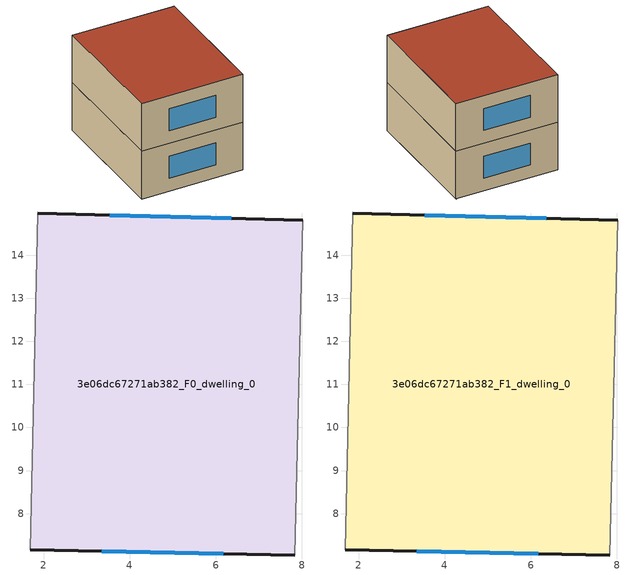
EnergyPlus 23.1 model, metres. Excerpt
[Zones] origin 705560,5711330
3e06dc67271ab382_F0_dwelling_0
 floor ground (EU_floor_Construction): 8.03,14.81 7.83,7.04 1.69,7.16 1.87,14.98 z0
 wall outside (EU_wall_Construction): 8.03,14.81 1.87,14.98 / 1.69,7.16 7.83,7.04 z0:3
 wall adiabatic (EU_wall_Construction): 7.83,7.04 8.03,14.81 / 1.87,14.98 1.69,7.16 z0:3
 window (EU_Window_Construction): 6.36,14.85 3.53,14.93 / 3.35,7.12 6.17,7.07 z0.81:2.19
3e06dc67271ab382_F1_dwelling_0
 floor to 3e06dc67271ab382_F0_dwelling_0 (EU_floor_Construction): 8.02,14.81 7.83,7.04 1.69,7.16 1.87,14.98 z3
 wall outside (EU_wall_Construction): 8.03,14.81 1.87,14.98 / 1.69,7.16 7.83,7.04 z3:6
 wall adiabatic (EU_wall_Construction): 7.83,7.04 8.03,14.81 / 1.87,14.98 1.69,7.16 z3:6
 window (EU_Window_Construction): 6.36,14.85 3.53,14.93 / 3.35,7.12 6.17,7.07 z3.81:5.19
 roof outside (EU_roof_Construction): 7.83,7.04 8.03,14.81 1.87,14.98 1.69,7.16 z6
shading: 7.83,7.04 8.03,14.83 z0:6
[Building]
EU S2 Campaign: North Axis=0; Terrain=City; Solar Distribution=FullExterior
[Site:Location]
London: Latitude=51.5; Longitude=-0.5; Time Zone=0; Elevation=25
[SizingPeriod:WeatherFileDays]
AnnualSizingPeriod: Begin Month=1; Begin Day of Month=1; End Month=12; End Day of Month=31; Day of Week for Start Day=Monday; Use Weather File Daylight Saving Period=No; Use Weather File Rain and Snow Indicators=No
[MATERIAL]
EU_InternalMass_Material: Roughness=MediumRough; Thickness=0.1; Conductivity=1; Density=1800; Specific Heat=900; Thermal Absorptance=0.9; Solar Absorptance=0.7; Visible Absorptance=0.7
[MATERIAL:NOMASS] Roughness=MediumRough; Thermal Absorptance=0.9; Solar Absorptance=0.7; Visible Absorptance=0.7
Name | Thermal Resistance
EU_wall_NoMass | 0.727863
EU_roof_NoMass | 0.773354
EU_floor_NoMass | 1.79329
[WINDOWMATERIAL:SIMPLEGLAZINGSYSTEM]
EU_Window_SimpleGlazing: UFactor=2.58614; Solar Heat Gain Coefficient=0.76; Visible Transmittance=0.76
[CONSTRUCTION]
EU_wall_Construction: EU_wall_NoMass
EU_roof_Construction: EU_roof_NoMass
EU_floor_Construction: EU_floor_NoMass
EU_Window_Construction: EU_Window_SimpleGlazing
EU_InternalMass_Construction: EU_InternalMass_Material
[ZONE] Type=1; Multiplier=1; Ceiling Height=autocalculate; Floor Area=autocalculate; Part of Total Floor Area=Yes
Name | Volume
3e06dc67271ab382_F0_dwelling_0 | 143.993
3e06dc67271ab382_F1_dwelling_0 | 143.992
[INTERNALMASS] Construction=EU_InternalMass_Construction; Surface Area=47.9976
Name | Zone or ZoneList
3e06dc67271ab382_F0_dwelling_0_EU_InternalMass | 3e06dc67271ab382_F0_dwelling_0
3e06dc67271ab382_F1_dwelling_0_EU_InternalMass | 3e06dc67271ab382_F1_dwelling_0
[OTHEREQUIPMENT] Fuel Type=Electricity; Design Level Calculation Method=Watts/Area; Power per Zone Floor Area=1; Fraction Latent=0; Fraction Radiant=0; Fraction Lost=0; Carbon Dioxide Generation Rate=0; EndUse Subcategory=EU_Step8_InternalGains
Name | Zone or ZoneList or Space or SpaceList | Schedule
EU_Step8_InternalGain_3e06dc67271ab382_F0_dwelling_0_f000 | 3e06dc67271ab382_F0_dwelling_0 | EU_Step8_GainSchedule_3e06dc67271ab382_F0_dwelling_0_f000
EU_Step8_InternalGain_3e06dc67271ab382_F1_dwelling_0_f000 | 3e06dc67271ab382_F1_dwelling_0 | EU_Step8_GainSchedule_3e06dc67271ab382_F1_dwelling_0_f000
[ZONEVENTILATION:DESIGNFLOWRATE] Schedule=EU_AlwaysOn; Design Flow Rate Calculation Method=AirChanges/Hour; Air Changes per Hour=0.484901; Ventilation Type=Natural; Fan Pressure Rise=0; Fan Total Efficiency=1; Constant Term Coefficient=1; Temperature Term Coefficient=0; Velocity Term Coefficient=0; Velocity Squared Term Coefficient=0; Minimum Indoor Temperature=-100; Maximum Indoor Temperature=100; Delta Temperature=-100; Minimum Outdoor Temperature=-100; Maximum Outdoor Temperature=100; Maximum Wind Speed=40
Name | Zone or ZoneList or Space or SpaceList
EU_ConstantAir_3e06dc67271ab382_F0_dwelling_0 | 3e06dc67271ab382_F0_dwelling_0
EU_ConstantAir_3e06dc67271ab382_F1_dwelling_0 | 3e06dc67271ab382_F1_dwelling_0
[HVACTEMPLATE:THERMOSTAT] Constant Heating Setpoint=20; Constant Cooling Setpoint=50
EU_HeatOnly_3e06dc67271ab382_F0_dwelling_0; EU_HeatOnly_3e06dc67271ab382_F1_dwelling_0
[HVACTEMPLATE:ZONE:IDEALLOADSAIRSYSTEM] System Availability Schedule=EU_AlwaysOn; Maximum Heating Supply Air Temperature=50; Minimum Cooling Supply Air Temperature=13; Maximum Heating Supply Air Humidity Ratio=0.0156; Minimum Cooling Supply Air Humidity Ratio=0.0077; Heating Limit=NoLimit; Cooling Limit=NoLimit; Heating Availability Schedule=EU_AlwaysOn; Cooling Availability Schedule=EU_CoolingOff; Dehumidification Control Type=ConstantSensibleHeatRatio; Cooling Sensible Heat Ratio=0.7; Dehumidification Setpoint=60; Humidification Control Type=None; Humidification Setpoint=30; Outdoor Air Method=None; Outdoor Air Flow Rate per Person=0.00944; Outdoor Air Flow Rate per Zone Floor Area=0; Outdoor Air Flow Rate per Zone=0; Demand Controlled Ventilation Type=None; Outdoor Air Economizer Type=NoEconomizer; Heat Recovery Type=None; Sensible Heat Recovery Effectiveness=0.7; Latent Heat Recovery Effectiveness=0.65
Name | Template Thermostat
3e06dc67271ab382_F0_dwelling_0 | EU_HeatOnly_3e06dc67271ab382_F0_dwelling_0
3e06dc67271ab382_F1_dwelling_0 | EU_HeatOnly_3e06dc67271ab382_F1_dwelling_0
[SIZING:ZONE] Zone Cooling Design Supply Air Temperature Input Method=SupplyAirTemperature; Zone Cooling Design Supply Air Temperature=13; Zone Heating Design Supply Air Temperature Input Method=SupplyAirTemperature; Zone Heating Design Supply Air Temperature=50; Zone Cooling Design Supply Air Humidity Ratio=0.008; Zone Heating Design Supply Air Humidity Ratio=0.008; Cooling Design Air Flow Method=DesignDay; Cooling Design Air Flow Rate=0; Cooling Minimum Air Flow per Zone Floor Area=0.000762; Cooling Minimum Air Flow=0; Cooling Minimum Air Flow Fraction=0.2; Heating Design Air Flow Method=DesignDay; Heating Design Air Flow Rate=0; Heating Maximum Air Flow per Zone Floor Area=0.002032; Heating Maximum Air Flow=0.141576; Heating Maximum Air Flow Fraction=0.3; Account for Dedicated Outdoor Air System=No; Dedicated Outdoor Air System Control Strategy=NeutralSupplyAir; Dedicated Outdoor Air Low Setpoint Temperature for Design=autosize; Dedicated Outdoor Air High Setpoint Temperature for Design=autosize; Zone Load Sizing Method=Sensible Load Only No Latent Load; Zone Latent Cooling Design Supply Air Humidity Ratio Input Method=HumidityRatioDifference; Zone Cooling Design Supply Air Humidity Ratio Difference=0.005; Zone Latent Heating Design Supply Air Humidity Ratio Input Method=HumidityRatioDifference; Zone Humidification Design Supply Air Humidity Ratio Difference=0.005
3e06dc67271ab382_F0_dwelling_0; 3e06dc67271ab382_F1_dwelling_0
[SCHEDULE:CONSTANT]
Name | Hourly Value
EU_AlwaysOn | 1
EU_CoolingOff | 0
[SCHEDULE:FILE] Column Number=1; Rows to Skip at Top=0; Number of Hours of Data=8760; Column Separator=Comma; Interpolate to Timestep=No; Minutes per Item=60; Adjust Schedule for Daylight Savings=Yes
Name | File
EU_Step8_GainSchedule_3e06dc67271ab382_F0_dwelling_0_f000 | ../../schedules/3e06dc67271ab382/3e06dc67271ab382_F0_dwelling_0_f000_gain.csv
EU_Step8_GainSchedule_3e06dc67271ab382_F1_dwelling_0_f000 | ../../schedules/3e06dc67271ab382/3e06dc67271ab382_F1_dwelling_0_f000_gain.csv
